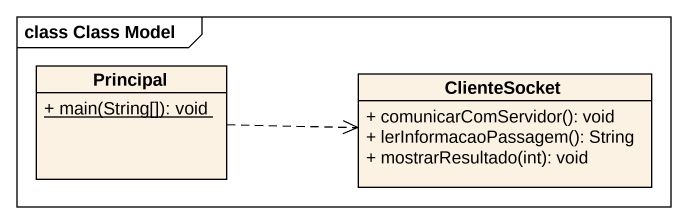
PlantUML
@startuml
mainframe class Class Model
hide circle
hide empty members
skinparam classAttributeIconSize 0
class Principal {
  {static} + main(String[]): void
}
class ClienteSocket {
  + comunicarComServidor(): void
  + lerInformacaoPassagem(): String
  + mostrarResultado(int): void
}
Principal .right.> ClienteSocket
@enduml
